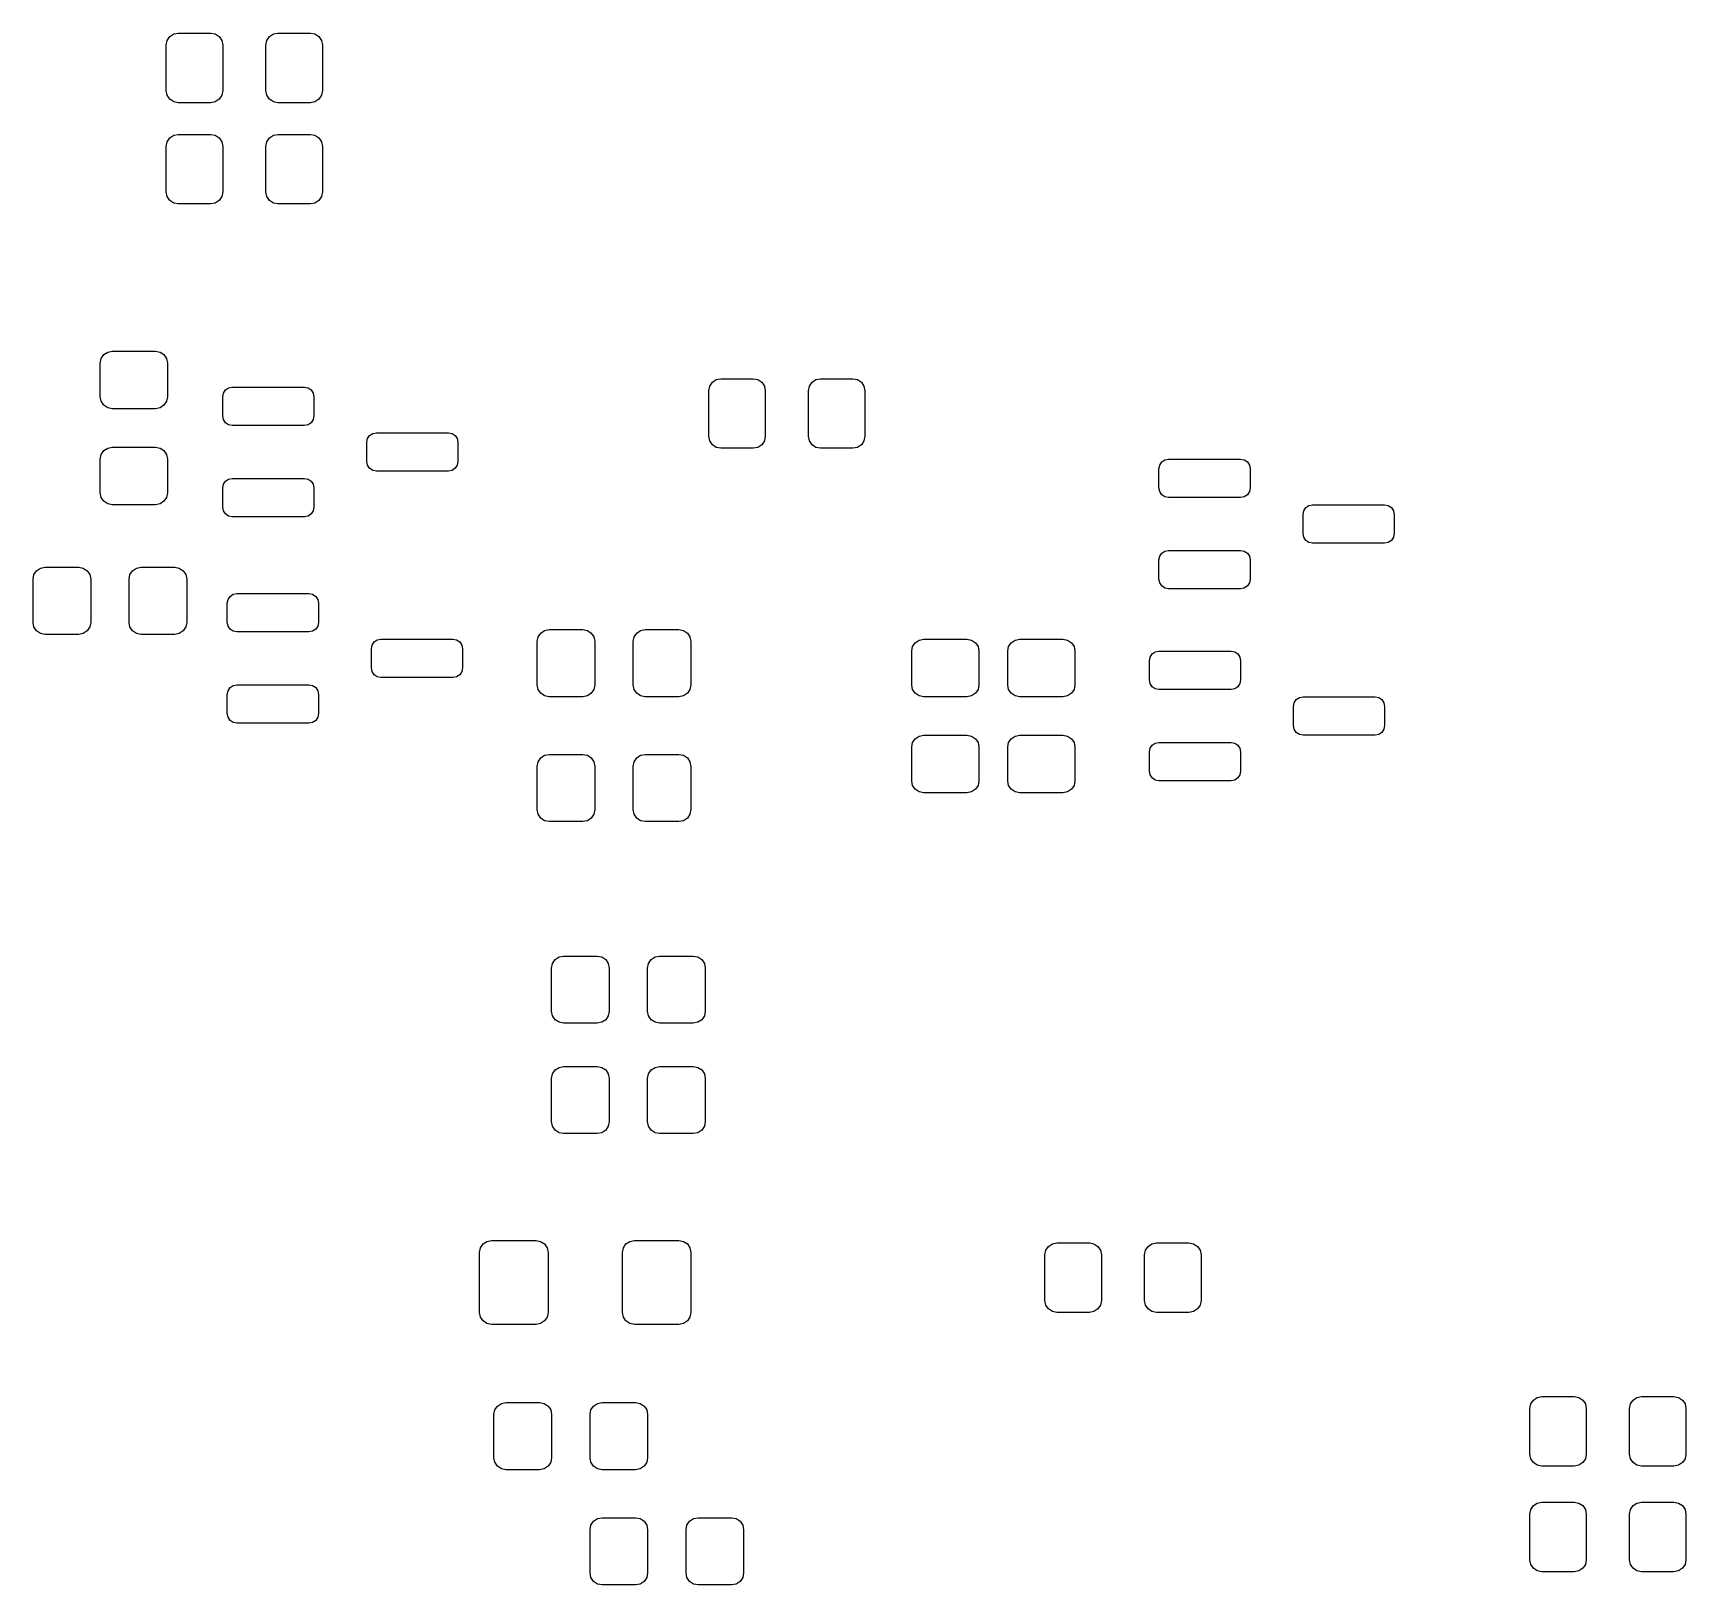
# Model space of a CAD drawing. Extents: x 70 to 163.2, y -142.9 to -66.6.
# Drawn here: x 128.6 to 163.03, y -98.9 to -66.58 of the extents above; entities that cross this region are included whole.
import ezdxf

# ---------------------------------------------------------------- set-up
doc = ezdxf.new("R2010")
doc.units = 0
doc.layers.add('BLACK', color=7, linetype='CONTINUOUS')

msp = doc.modelspace()

# ---------------------------------------------------------------- linework, layer by layer
at = {"layer": 'BLACK', "linetype": 'CONTINUOUS'}
for p, q in [((131.375, -66.825), (131.39403, -66.729329)), ((131.39403, -66.729329), (131.448223, -66.648223)), ((131.448223, -66.648223), (131.529329, -66.59403)), ((131.529329, -66.59403), (131.625, -66.575)), ((131.625, -66.575), (132.3, -66.575)), ((132.3, -66.575), (132.395671, -66.59403)), ((132.395671, -66.59403), (132.476777, -66.648223)), ((132.476777, -66.648223), (132.53097, -66.729329)), ((132.53097, -66.729329), (132.55, -66.825)), ((133.45, -66.825), (133.46903, -66.729329)), ((133.46903, -66.729329), (133.523223, -66.648223)), ((133.523223, -66.648223), (133.604329, -66.59403)), ((133.604329, -66.59403), (133.7, -66.575)), ((133.7, -66.575), (134.375, -66.575)), ((134.375, -66.575), (134.470671, -66.59403)), ((134.470671, -66.59403), (134.551777, -66.648223)), ((134.551777, -66.648223), (134.60597, -66.729329)), ((134.60597, -66.729329), (134.625, -66.825)), ((131.375, -67.775), (131.375, -66.825)), ((132.55, -66.825), (132.55, -67.775)), ((133.45, -67.775), (133.45, -66.825)), ((134.625, -66.825), (134.625, -67.775)), ((131.39403, -67.870671), (131.375, -67.775)), ((132.55, -67.775), (132.53097, -67.870671)), ((133.46903, -67.870671), (133.45, -67.775)), ((134.625, -67.775), (134.60597, -67.870671)), ((131.448223, -67.951777), (131.39403, -67.870671)), ((131.529329, -68.00597), (131.448223, -67.951777)), ((131.625, -68.025), (131.529329, -68.00597)), ((132.3, -68.025), (131.625, -68.025)), ((132.395671, -68.00597), (132.3, -68.025)), ((132.476777, -67.951777), (132.395671, -68.00597)), ((132.53097, -67.870671), (132.476777, -67.951777)), ((133.523223, -67.951777), (133.46903, -67.870671)), ((133.604329, -68.00597), (133.523223, -67.951777)), ((133.7, -68.025), (133.604329, -68.00597)), ((134.375, -68.025), (133.7, -68.025)), ((134.470671, -68.00597), (134.375, -68.025)), ((134.551777, -67.951777), (134.470671, -68.00597)), ((134.60597, -67.870671), (134.551777, -67.951777)), ((131.375, -68.935), (131.39403, -68.839329)), ((131.39403, -68.839329), (131.448223, -68.758223)), ((131.448223, -68.758223), (131.529329, -68.70403)), ((131.529329, -68.70403), (131.625, -68.685)), ((131.625, -68.685), (132.3, -68.685)), ((132.3, -68.685), (132.395671, -68.70403)), ((132.395671, -68.70403), (132.476777, -68.758223)), ((132.476777, -68.758223), (132.53097, -68.839329)), ((132.53097, -68.839329), (132.55, -68.935)), ((133.45, -68.935), (133.46903, -68.839329)), ((133.46903, -68.839329), (133.523223, -68.758223)), ((133.523223, -68.758223), (133.604329, -68.70403)), ((133.604329, -68.70403), (133.7, -68.685)), ((133.7, -68.685), (134.375, -68.685)), ((134.375, -68.685), (134.470671, -68.70403)), ((134.470671, -68.70403), (134.551777, -68.758223)), ((134.551777, -68.758223), (134.60597, -68.839329)), ((134.60597, -68.839329), (134.625, -68.935)), ((131.375, -69.885), (131.375, -68.935)), ((132.55, -68.935), (132.55, -69.885)), ((133.45, -69.885), (133.45, -68.935)), ((134.625, -68.935), (134.625, -69.885)), ((131.39403, -69.980671), (131.375, -69.885)), ((131.448223, -70.061777), (131.39403, -69.980671)), ((131.529329, -70.11597), (131.448223, -70.061777)), ((131.625, -70.135), (131.529329, -70.11597)), ((132.3, -70.135), (131.625, -70.135)), ((132.395671, -70.11597), (132.3, -70.135)), ((132.476777, -70.061777), (132.395671, -70.11597)), ((132.53097, -69.980671), (132.476777, -70.061777)), ((132.55, -69.885), (132.53097, -69.980671)), ((133.46903, -69.980671), (133.45, -69.885)), ((133.523223, -70.061777), (133.46903, -69.980671)), ((133.604329, -70.11597), (133.523223, -70.061777)), ((133.7, -70.135), (133.604329, -70.11597)), ((134.375, -70.135), (133.7, -70.135)), ((134.470671, -70.11597), (134.375, -70.135)), ((134.551777, -70.061777), (134.470671, -70.11597)), ((134.60597, -69.980671), (134.551777, -70.061777)), ((134.625, -69.885), (134.60597, -69.980671)), ((130.01903, -73.354329), (130.073223, -73.273223)), ((130.073223, -73.273223), (130.154329, -73.21903)), ((130.154329, -73.21903), (130.25, -73.2)), ((130.25, -73.2), (131.15, -73.2)), ((131.15, -73.2), (131.245671, -73.21903)), ((131.245671, -73.21903), (131.326777, -73.273223)), ((131.326777, -73.273223), (131.38097, -73.354329)), ((130, -73.45), (130.01903, -73.354329)), ((130, -74.15), (130, -73.45)), ((131.38097, -73.354329), (131.4, -73.45)), ((131.4, -73.45), (131.4, -74.15)), ((132.565224, -74.073463), (132.608579, -74.008579)), ((132.608579, -74.008579), (132.673463, -73.965224)), ((132.673463, -73.965224), (132.75, -73.95)), ((132.75, -73.95), (134.25, -73.95)), ((134.25, -73.95), (134.326537, -73.965224)), ((134.326537, -73.965224), (134.391421, -74.008579)), ((134.391421, -74.008579), (134.434776, -74.073463)), ((142.675, -74.025), (142.69403, -73.929329)), ((142.69403, -73.929329), (142.748223, -73.848223)), ((142.748223, -73.848223), (142.829329, -73.79403)), ((142.829329, -73.79403), (142.925, -73.775)), ((142.925, -73.775), (143.6, -73.775)), ((143.6, -73.775), (143.695671, -73.79403)), ((143.695671, -73.79403), (143.776777, -73.848223)), ((143.776777, -73.848223), (143.83097, -73.929329)), ((143.83097, -73.929329), (143.85, -74.025)), ((144.75, -74.025), (144.76903, -73.929329)), ((144.76903, -73.929329), (144.823223, -73.848223)), ((144.823223, -73.848223), (144.904329, -73.79403)), ((144.904329, -73.79403), (145, -73.775)), ((145, -73.775), (145.675, -73.775)), ((145.675, -73.775), (145.770671, -73.79403)), ((145.770671, -73.79403), (145.851777, -73.848223)), ((145.851777, -73.848223), (145.90597, -73.929329)), ((145.90597, -73.929329), (145.925, -74.025)), ((130.01903, -74.245671), (130, -74.15)), ((130.073223, -74.326777), (130.01903, -74.245671)), ((130.154329, -74.38097), (130.073223, -74.326777)), ((131.326777, -74.326777), (131.245671, -74.38097)), ((131.38097, -74.245671), (131.326777, -74.326777)), ((131.4, -74.15), (131.38097, -74.245671)), ((132.55, -74.15), (132.565224, -74.073463)), ((132.55, -74.55), (132.55, -74.15)), ((134.434776, -74.073463), (134.45, -74.15)), ((134.45, -74.15), (134.45, -74.55)), ((142.675, -74.975), (142.675, -74.025)), ((143.85, -74.025), (143.85, -74.975)), ((144.75, -74.975), (144.75, -74.025)), ((145.925, -74.025), (145.925, -74.975)), ((130.25, -74.4), (130.154329, -74.38097)), ((131.15, -74.4), (130.25, -74.4)), ((131.245671, -74.38097), (131.15, -74.4)), ((132.565224, -74.626537), (132.55, -74.55)), ((132.608579, -74.691421), (132.565224, -74.626537)), ((132.673463, -74.734776), (132.608579, -74.691421)), ((134.391421, -74.691421), (134.326537, -74.734776)), ((134.434776, -74.626537), (134.391421, -74.691421)), ((134.45, -74.55), (134.434776, -74.626537)), ((132.75, -74.75), (132.673463, -74.734776)), ((134.25, -74.75), (132.75, -74.75)), ((134.326537, -74.734776), (134.25, -74.75)), ((135.55, -75.1), (135.565224, -75.023463)), ((135.565224, -75.023463), (135.608579, -74.958579)), ((135.608579, -74.958579), (135.673463, -74.915224)), ((135.673463, -74.915224), (135.75, -74.9)), ((135.75, -74.9), (137.25, -74.9)), ((137.25, -74.9), (137.326537, -74.915224)), ((137.326537, -74.915224), (137.391421, -74.958579)), ((137.391421, -74.958579), (137.434776, -75.023463)), ((137.434776, -75.023463), (137.45, -75.1)), ((142.69403, -75.070671), (142.675, -74.975)), ((143.85, -74.975), (143.83097, -75.070671)), ((144.76903, -75.070671), (144.75, -74.975)), ((145.925, -74.975), (145.90597, -75.070671)), ((130, -75.45), (130.01903, -75.354329)), ((130.01903, -75.354329), (130.073223, -75.273223)), ((130.073223, -75.273223), (130.154329, -75.21903)), ((130.154329, -75.21903), (130.25, -75.2)), ((130.25, -75.2), (131.15, -75.2)), ((131.15, -75.2), (131.245671, -75.21903)), ((131.245671, -75.21903), (131.326777, -75.273223)), ((131.326777, -75.273223), (131.38097, -75.354329)), ((131.38097, -75.354329), (131.4, -75.45)), ((135.55, -75.5), (135.55, -75.1)), ((137.45, -75.1), (137.45, -75.5)), ((142.748223, -75.151777), (142.69403, -75.070671)), ((142.829329, -75.20597), (142.748223, -75.151777)), ((142.925, -75.225), (142.829329, -75.20597)), ((143.6, -75.225), (142.925, -75.225)), ((143.695671, -75.20597), (143.6, -75.225)), ((143.776777, -75.151777), (143.695671, -75.20597)), ((143.83097, -75.070671), (143.776777, -75.151777)), ((144.823223, -75.151777), (144.76903, -75.070671)), ((144.904329, -75.20597), (144.823223, -75.151777)), ((145, -75.225), (144.904329, -75.20597)), ((145.675, -75.225), (145, -75.225)), ((145.770671, -75.20597), (145.675, -75.225)), ((145.851777, -75.151777), (145.770671, -75.20597)), ((145.90597, -75.070671), (145.851777, -75.151777)), ((130, -76.15), (130, -75.45)), ((131.4, -75.45), (131.4, -76.15)), ((135.565224, -75.576537), (135.55, -75.5)), ((135.608579, -75.641421), (135.565224, -75.576537)), ((135.673463, -75.684776), (135.608579, -75.641421)), ((135.75, -75.7), (135.673463, -75.684776)), ((137.25, -75.7), (135.75, -75.7)), ((137.326537, -75.684776), (137.25, -75.7)), ((137.391421, -75.641421), (137.326537, -75.684776)), ((137.434776, -75.576537), (137.391421, -75.641421)), ((137.45, -75.5), (137.434776, -75.576537)), ((152.05, -75.65), (152.065224, -75.573463)), ((152.05, -76.05), (152.05, -75.65)), ((152.065224, -75.573463), (152.108579, -75.508579)), ((152.108579, -75.508579), (152.173463, -75.465224)), ((152.173463, -75.465224), (152.25, -75.45)), ((152.25, -75.45), (153.75, -75.45)), ((153.75, -75.45), (153.826537, -75.465224)), ((153.826537, -75.465224), (153.891421, -75.508579)), ((153.891421, -75.508579), (153.934776, -75.573463)), ((153.934776, -75.573463), (153.95, -75.65)), ((153.95, -75.65), (153.95, -76.05)), ((132.55, -76.05), (132.565224, -75.973463)), ((132.55, -76.45), (132.55, -76.05)), ((132.565224, -75.973463), (132.608579, -75.908579)), ((132.608579, -75.908579), (132.673463, -75.865224)), ((132.673463, -75.865224), (132.75, -75.85)), ((132.75, -75.85), (134.25, -75.85)), ((134.25, -75.85), (134.326537, -75.865224)), ((134.326537, -75.865224), (134.391421, -75.908579)), ((134.391421, -75.908579), (134.434776, -75.973463)), ((134.434776, -75.973463), (134.45, -76.05)), ((134.45, -76.05), (134.45, -76.45)), ((152.065224, -76.126537), (152.05, -76.05)), ((153.95, -76.05), (153.934776, -76.126537)), ((130.01903, -76.245671), (130, -76.15)), ((130.073223, -76.326777), (130.01903, -76.245671)), ((130.154329, -76.38097), (130.073223, -76.326777)), ((130.25, -76.4), (130.154329, -76.38097)), ((131.15, -76.4), (130.25, -76.4)), ((131.245671, -76.38097), (131.15, -76.4)), ((131.326777, -76.326777), (131.245671, -76.38097)), ((131.38097, -76.245671), (131.326777, -76.326777)), ((131.4, -76.15), (131.38097, -76.245671)), ((152.108579, -76.191421), (152.065224, -76.126537)), ((152.173463, -76.234776), (152.108579, -76.191421)), ((152.25, -76.25), (152.173463, -76.234776)), ((153.75, -76.25), (152.25, -76.25)), ((153.826537, -76.234776), (153.75, -76.25)), ((153.891421, -76.191421), (153.826537, -76.234776)), ((153.934776, -76.126537), (153.891421, -76.191421)), ((155.108579, -76.458579), (155.173463, -76.415224)), ((155.173463, -76.415224), (155.25, -76.4)), ((155.25, -76.4), (156.75, -76.4)), ((156.75, -76.4), (156.826537, -76.415224)), ((156.826537, -76.415224), (156.891421, -76.458579)), ((132.565224, -76.526537), (132.55, -76.45)), ((132.608579, -76.591421), (132.565224, -76.526537)), ((132.673463, -76.634776), (132.608579, -76.591421)), ((132.75, -76.65), (132.673463, -76.634776)), ((134.25, -76.65), (132.75, -76.65)), ((134.326537, -76.634776), (134.25, -76.65)), ((134.391421, -76.591421), (134.326537, -76.634776)), ((134.434776, -76.526537), (134.391421, -76.591421)), ((134.45, -76.45), (134.434776, -76.526537)), ((155.05, -76.6), (155.065224, -76.523463)), ((155.05, -77), (155.05, -76.6)), ((155.065224, -76.523463), (155.108579, -76.458579)), ((156.891421, -76.458579), (156.934776, -76.523463)), ((156.934776, -76.523463), (156.95, -76.6)), ((156.95, -76.6), (156.95, -77)), ((155.065224, -77.076537), (155.05, -77)), ((155.108579, -77.141421), (155.065224, -77.076537)), ((156.934776, -77.076537), (156.891421, -77.141421)), ((156.95, -77), (156.934776, -77.076537)), ((152.065224, -77.473463), (152.108579, -77.408579)), ((152.108579, -77.408579), (152.173463, -77.365224)), ((152.173463, -77.365224), (152.25, -77.35)), ((152.25, -77.35), (153.75, -77.35)), ((153.75, -77.35), (153.826537, -77.365224)), ((153.826537, -77.365224), (153.891421, -77.408579)), ((153.891421, -77.408579), (153.934776, -77.473463)), ((155.173463, -77.184776), (155.108579, -77.141421)), ((155.25, -77.2), (155.173463, -77.184776)), ((156.75, -77.2), (155.25, -77.2)), ((156.826537, -77.184776), (156.75, -77.2)), ((156.891421, -77.141421), (156.826537, -77.184776)), ((128.61903, -77.854329), (128.673223, -77.773223)), ((128.673223, -77.773223), (128.754329, -77.71903)), ((128.754329, -77.71903), (128.85, -77.7)), ((128.85, -77.7), (129.55, -77.7)), ((129.55, -77.7), (129.645671, -77.71903)), ((129.645671, -77.71903), (129.726777, -77.773223)), ((129.726777, -77.773223), (129.78097, -77.854329)), ((130.61903, -77.854329), (130.673223, -77.773223)), ((130.673223, -77.773223), (130.754329, -77.71903)), ((130.754329, -77.71903), (130.85, -77.7)), ((130.85, -77.7), (131.55, -77.7)), ((131.55, -77.7), (131.645671, -77.71903)), ((131.645671, -77.71903), (131.726777, -77.773223)), ((131.726777, -77.773223), (131.78097, -77.854329)), ((152.05, -77.55), (152.065224, -77.473463)), ((152.05, -77.95), (152.05, -77.55)), ((153.934776, -77.473463), (153.95, -77.55)), ((153.95, -77.55), (153.95, -77.95)), ((128.6, -77.95), (128.61903, -77.854329)), ((128.6, -78.85), (128.6, -77.95)), ((129.78097, -77.854329), (129.8, -77.95)), ((129.8, -77.95), (129.8, -78.85)), ((130.6, -77.95), (130.61903, -77.854329)), ((130.6, -78.85), (130.6, -77.95)), ((131.78097, -77.854329), (131.8, -77.95)), ((131.8, -77.95), (131.8, -78.85)), ((152.065224, -78.026537), (152.05, -77.95)), ((152.108579, -78.091421), (152.065224, -78.026537)), ((152.173463, -78.134776), (152.108579, -78.091421)), ((152.25, -78.15), (152.173463, -78.134776)), ((153.826537, -78.134776), (153.75, -78.15)), ((153.891421, -78.091421), (153.826537, -78.134776)), ((153.934776, -78.026537), (153.891421, -78.091421)), ((153.95, -77.95), (153.934776, -78.026537)), ((132.645562, -78.45), (132.660786, -78.373463)), ((132.645562, -78.85), (132.645562, -78.45)), ((132.660786, -78.373463), (132.704141, -78.308579)), ((132.704141, -78.308579), (132.769025, -78.265224)), ((132.769025, -78.265224), (132.845562, -78.25)), ((132.845562, -78.25), (134.345562, -78.25)), ((134.345562, -78.25), (134.422099, -78.265224)), ((134.422099, -78.265224), (134.486983, -78.308579)), ((134.486983, -78.308579), (134.530338, -78.373463)), ((134.530338, -78.373463), (134.545562, -78.45)), ((134.545562, -78.45), (134.545562, -78.85)), ((153.75, -78.15), (152.25, -78.15)), ((128.61903, -78.945671), (128.6, -78.85)), ((128.673223, -79.026777), (128.61903, -78.945671)), ((128.754329, -79.08097), (128.673223, -79.026777)), ((128.85, -79.1), (128.754329, -79.08097)), ((129.55, -79.1), (128.85, -79.1)), ((129.645671, -79.08097), (129.55, -79.1)), ((129.726777, -79.026777), (129.645671, -79.08097)), ((129.78097, -78.945671), (129.726777, -79.026777)), ((129.8, -78.85), (129.78097, -78.945671)), ((130.61903, -78.945671), (130.6, -78.85)), ((130.673223, -79.026777), (130.61903, -78.945671)), ((130.754329, -79.08097), (130.673223, -79.026777)), ((130.85, -79.1), (130.754329, -79.08097)), ((131.55, -79.1), (130.85, -79.1)), ((131.645671, -79.08097), (131.55, -79.1)), ((131.726777, -79.026777), (131.645671, -79.08097)), ((131.78097, -78.945671), (131.726777, -79.026777)), ((131.8, -78.85), (131.78097, -78.945671)), ((132.660786, -78.926537), (132.645562, -78.85)), ((132.704141, -78.991421), (132.660786, -78.926537)), ((132.769025, -79.034776), (132.704141, -78.991421)), ((132.845562, -79.05), (132.769025, -79.034776)), ((134.345562, -79.05), (132.845562, -79.05)), ((134.422099, -79.034776), (134.345562, -79.05)), ((134.486983, -78.991421), (134.422099, -79.034776)), ((134.530338, -78.926537), (134.486983, -78.991421)), ((134.545562, -78.85), (134.530338, -78.926537)), ((139.1, -79.25), (139.11903, -79.154329)), ((139.11903, -79.154329), (139.173223, -79.073223)), ((139.173223, -79.073223), (139.254329, -79.01903)), ((139.254329, -79.01903), (139.35, -79)), ((139.35, -79), (140.05, -79)), ((140.05, -79), (140.145671, -79.01903)), ((140.145671, -79.01903), (140.226777, -79.073223)), ((140.226777, -79.073223), (140.28097, -79.154329)), ((140.28097, -79.154329), (140.3, -79.25)), ((141.1, -79.25), (141.11903, -79.154329)), ((141.11903, -79.154329), (141.173223, -79.073223)), ((141.173223, -79.073223), (141.254329, -79.01903)), ((141.254329, -79.01903), (141.35, -79)), ((141.35, -79), (142.05, -79)), ((142.05, -79), (142.145671, -79.01903)), ((142.145671, -79.01903), (142.226777, -79.073223)), ((142.226777, -79.073223), (142.28097, -79.154329)), ((142.28097, -79.154329), (142.3, -79.25)), ((135.645562, -79.4), (135.660786, -79.323463)), ((135.645562, -79.8), (135.645562, -79.4)), ((135.660786, -79.323463), (135.704141, -79.258579)), ((135.704141, -79.258579), (135.769025, -79.215224)), ((135.769025, -79.215224), (135.845562, -79.2)), ((135.845562, -79.2), (137.345562, -79.2)), ((137.345562, -79.2), (137.422099, -79.215224)), ((137.422099, -79.215224), (137.486983, -79.258579)), ((137.486983, -79.258579), (137.530338, -79.323463)), ((137.530338, -79.323463), (137.545562, -79.4)), ((137.545562, -79.4), (137.545562, -79.8)), ((139.1, -80.15), (139.1, -79.25)), ((140.3, -79.25), (140.3, -80.15)), ((141.1, -80.15), (141.1, -79.25)), ((142.3, -79.25), (142.3, -80.15)), ((146.9, -79.45), (146.91903, -79.354329)), ((146.9, -80.15), (146.9, -79.45)), ((146.91903, -79.354329), (146.973223, -79.273223)), ((146.973223, -79.273223), (147.054329, -79.21903)), ((147.054329, -79.21903), (147.15, -79.2)), ((147.15, -79.2), (148.05, -79.2)), ((148.05, -79.2), (148.145671, -79.21903)), ((148.145671, -79.21903), (148.226777, -79.273223)), ((148.226777, -79.273223), (148.28097, -79.354329)), ((148.28097, -79.354329), (148.3, -79.45)), ((148.3, -79.45), (148.3, -80.15)), ((148.9, -79.45), (148.91903, -79.354329)), ((148.9, -80.15), (148.9, -79.45)), ((148.91903, -79.354329), (148.973223, -79.273223)), ((148.973223, -79.273223), (149.054329, -79.21903)), ((149.054329, -79.21903), (149.15, -79.2)), ((149.15, -79.2), (150.05, -79.2)), ((150.05, -79.2), (150.145671, -79.21903)), ((150.145671, -79.21903), (150.226777, -79.273223)), ((150.226777, -79.273223), (150.28097, -79.354329)), ((150.28097, -79.354329), (150.3, -79.45)), ((150.3, -79.45), (150.3, -80.15)), ((151.865224, -79.573463), (151.908579, -79.508579)), ((151.908579, -79.508579), (151.973463, -79.465224)), ((151.973463, -79.465224), (152.05, -79.45)), ((152.05, -79.45), (153.55, -79.45)), ((153.55, -79.45), (153.626537, -79.465224)), ((153.626537, -79.465224), (153.691421, -79.508579)), ((153.691421, -79.508579), (153.734776, -79.573463)), ((135.660786, -79.876537), (135.645562, -79.8)), ((137.545562, -79.8), (137.530338, -79.876537)), ((151.85, -79.65), (151.865224, -79.573463)), ((151.85, -80.05), (151.85, -79.65)), ((153.734776, -79.573463), (153.75, -79.65)), ((153.75, -79.65), (153.75, -80.05)), ((132.660786, -80.273463), (132.704141, -80.208579)), ((132.704141, -80.208579), (132.769025, -80.165224)), ((132.769025, -80.165224), (132.845562, -80.15)), ((132.845562, -80.15), (134.345562, -80.15)), ((134.345562, -80.15), (134.422099, -80.165224)), ((134.422099, -80.165224), (134.486983, -80.208579)), ((134.486983, -80.208579), (134.530338, -80.273463)), ((135.704141, -79.941421), (135.660786, -79.876537)), ((135.769025, -79.984776), (135.704141, -79.941421)), ((135.845562, -80), (135.769025, -79.984776)), ((137.345562, -80), (135.845562, -80)), ((137.422099, -79.984776), (137.345562, -80)), ((137.486983, -79.941421), (137.422099, -79.984776)), ((137.530338, -79.876537), (137.486983, -79.941421)), ((139.11903, -80.245671), (139.1, -80.15)), ((140.3, -80.15), (140.28097, -80.245671)), ((141.11903, -80.245671), (141.1, -80.15)), ((142.3, -80.15), (142.28097, -80.245671)), ((146.91903, -80.245671), (146.9, -80.15)), ((148.3, -80.15), (148.28097, -80.245671)), ((148.91903, -80.245671), (148.9, -80.15)), ((150.3, -80.15), (150.28097, -80.245671)), ((151.865224, -80.126537), (151.85, -80.05)), ((151.908579, -80.191421), (151.865224, -80.126537)), ((151.973463, -80.234776), (151.908579, -80.191421)), ((153.691421, -80.191421), (153.626537, -80.234776)), ((153.734776, -80.126537), (153.691421, -80.191421)), ((153.75, -80.05), (153.734776, -80.126537)), ((132.645562, -80.35), (132.660786, -80.273463)), ((132.645562, -80.75), (132.645562, -80.35)), ((134.530338, -80.273463), (134.545562, -80.35)), ((134.545562, -80.35), (134.545562, -80.75)), ((139.173223, -80.326777), (139.11903, -80.245671)), ((139.254329, -80.38097), (139.173223, -80.326777)), ((139.35, -80.4), (139.254329, -80.38097)), ((140.05, -80.4), (139.35, -80.4)), ((140.145671, -80.38097), (140.05, -80.4)), ((140.226777, -80.326777), (140.145671, -80.38097)), ((140.28097, -80.245671), (140.226777, -80.326777)), ((141.173223, -80.326777), (141.11903, -80.245671)), ((141.254329, -80.38097), (141.173223, -80.326777)), ((141.35, -80.4), (141.254329, -80.38097)), ((142.05, -80.4), (141.35, -80.4)), ((142.145671, -80.38097), (142.05, -80.4)), ((142.226777, -80.326777), (142.145671, -80.38097)), ((142.28097, -80.245671), (142.226777, -80.326777)), ((146.973223, -80.326777), (146.91903, -80.245671)), ((147.054329, -80.38097), (146.973223, -80.326777)), ((147.15, -80.4), (147.054329, -80.38097)), ((148.05, -80.4), (147.15, -80.4)), ((148.145671, -80.38097), (148.05, -80.4)), ((148.226777, -80.326777), (148.145671, -80.38097)), ((148.28097, -80.245671), (148.226777, -80.326777)), ((148.973223, -80.326777), (148.91903, -80.245671)), ((149.054329, -80.38097), (148.973223, -80.326777)), ((149.15, -80.4), (149.054329, -80.38097)), ((150.05, -80.4), (149.15, -80.4)), ((150.145671, -80.38097), (150.05, -80.4)), ((150.226777, -80.326777), (150.145671, -80.38097)), ((150.28097, -80.245671), (150.226777, -80.326777)), ((152.05, -80.25), (151.973463, -80.234776)), ((153.55, -80.25), (152.05, -80.25)), ((153.626537, -80.234776), (153.55, -80.25)), ((154.85, -80.6), (154.865224, -80.523463)), ((154.865224, -80.523463), (154.908579, -80.458579)), ((154.908579, -80.458579), (154.973463, -80.415224)), ((154.973463, -80.415224), (155.05, -80.4)), ((155.05, -80.4), (156.55, -80.4)), ((156.55, -80.4), (156.626537, -80.415224)), ((156.626537, -80.415224), (156.691421, -80.458579)), ((156.691421, -80.458579), (156.734776, -80.523463)), ((156.734776, -80.523463), (156.75, -80.6)), ((132.660786, -80.826537), (132.645562, -80.75)), ((132.704141, -80.891421), (132.660786, -80.826537)), ((132.769025, -80.934776), (132.704141, -80.891421)), ((134.486983, -80.891421), (134.422099, -80.934776)), ((134.530338, -80.826537), (134.486983, -80.891421)), ((134.545562, -80.75), (134.530338, -80.826537)), ((154.85, -81), (154.85, -80.6)), ((156.75, -80.6), (156.75, -81)), ((132.845562, -80.95), (132.769025, -80.934776)), ((134.345562, -80.95), (132.845562, -80.95)), ((134.422099, -80.934776), (134.345562, -80.95)), ((146.973223, -81.273223), (147.054329, -81.21903)), ((147.054329, -81.21903), (147.15, -81.2)), ((147.15, -81.2), (148.05, -81.2)), ((148.05, -81.2), (148.145671, -81.21903)), ((148.145671, -81.21903), (148.226777, -81.273223)), ((148.973223, -81.273223), (149.054329, -81.21903)), ((149.054329, -81.21903), (149.15, -81.2)), ((149.15, -81.2), (150.05, -81.2)), ((150.05, -81.2), (150.145671, -81.21903)), ((150.145671, -81.21903), (150.226777, -81.273223)), ((154.865224, -81.076537), (154.85, -81)), ((154.908579, -81.141421), (154.865224, -81.076537)), ((154.973463, -81.184776), (154.908579, -81.141421)), ((155.05, -81.2), (154.973463, -81.184776)), ((156.55, -81.2), (155.05, -81.2)), ((156.626537, -81.184776), (156.55, -81.2)), ((156.691421, -81.141421), (156.626537, -81.184776)), ((156.734776, -81.076537), (156.691421, -81.141421)), ((156.75, -81), (156.734776, -81.076537)), ((146.9, -81.45), (146.91903, -81.354329)), ((146.9, -82.15), (146.9, -81.45)), ((146.91903, -81.354329), (146.973223, -81.273223)), ((148.226777, -81.273223), (148.28097, -81.354329)), ((148.28097, -81.354329), (148.3, -81.45)), ((148.3, -81.45), (148.3, -82.15)), ((148.9, -81.45), (148.91903, -81.354329)), ((148.9, -82.15), (148.9, -81.45)), ((148.91903, -81.354329), (148.973223, -81.273223)), ((150.226777, -81.273223), (150.28097, -81.354329)), ((150.28097, -81.354329), (150.3, -81.45)), ((150.3, -81.45), (150.3, -82.15)), ((151.85, -81.55), (151.865224, -81.473463)), ((151.85, -81.95), (151.85, -81.55)), ((151.865224, -81.473463), (151.908579, -81.408579)), ((151.908579, -81.408579), (151.973463, -81.365224)), ((151.973463, -81.365224), (152.05, -81.35)), ((152.05, -81.35), (153.55, -81.35)), ((153.55, -81.35), (153.626537, -81.365224)), ((153.626537, -81.365224), (153.691421, -81.408579)), ((153.691421, -81.408579), (153.734776, -81.473463)), ((153.734776, -81.473463), (153.75, -81.55)), ((153.75, -81.55), (153.75, -81.95)), ((139.1, -81.85), (139.11903, -81.754329)), ((139.1, -82.75), (139.1, -81.85)), ((139.11903, -81.754329), (139.173223, -81.673223)), ((139.173223, -81.673223), (139.254329, -81.61903)), ((139.254329, -81.61903), (139.35, -81.6)), ((139.35, -81.6), (140.05, -81.6)), ((140.05, -81.6), (140.145671, -81.61903)), ((140.145671, -81.61903), (140.226777, -81.673223)), ((140.226777, -81.673223), (140.28097, -81.754329)), ((140.28097, -81.754329), (140.3, -81.85)), ((140.3, -81.85), (140.3, -82.75)), ((141.1, -81.85), (141.11903, -81.754329)), ((141.1, -82.75), (141.1, -81.85)), ((141.11903, -81.754329), (141.173223, -81.673223)), ((141.173223, -81.673223), (141.254329, -81.61903)), ((141.254329, -81.61903), (141.35, -81.6)), ((141.35, -81.6), (142.05, -81.6)), ((142.05, -81.6), (142.145671, -81.61903)), ((142.145671, -81.61903), (142.226777, -81.673223)), ((142.226777, -81.673223), (142.28097, -81.754329)), ((142.28097, -81.754329), (142.3, -81.85)), ((142.3, -81.85), (142.3, -82.75)), ((146.91903, -82.245671), (146.9, -82.15)), ((146.973223, -82.326777), (146.91903, -82.245671)), ((148.28097, -82.245671), (148.226777, -82.326777)), ((148.3, -82.15), (148.28097, -82.245671)), ((148.91903, -82.245671), (148.9, -82.15)), ((148.973223, -82.326777), (148.91903, -82.245671)), ((150.28097, -82.245671), (150.226777, -82.326777)), ((150.3, -82.15), (150.28097, -82.245671)), ((151.865224, -82.026537), (151.85, -81.95)), ((151.908579, -82.091421), (151.865224, -82.026537)), ((151.973463, -82.134776), (151.908579, -82.091421)), ((152.05, -82.15), (151.973463, -82.134776)), ((153.55, -82.15), (152.05, -82.15)), ((153.626537, -82.134776), (153.55, -82.15)), ((153.691421, -82.091421), (153.626537, -82.134776)), ((153.734776, -82.026537), (153.691421, -82.091421)), ((153.75, -81.95), (153.734776, -82.026537)), ((147.054329, -82.38097), (146.973223, -82.326777)), ((147.15, -82.4), (147.054329, -82.38097)), ((148.05, -82.4), (147.15, -82.4)), ((148.145671, -82.38097), (148.05, -82.4)), ((148.226777, -82.326777), (148.145671, -82.38097)), ((149.054329, -82.38097), (148.973223, -82.326777)), ((149.15, -82.4), (149.054329, -82.38097)), ((150.05, -82.4), (149.15, -82.4)), ((150.145671, -82.38097), (150.05, -82.4)), ((150.226777, -82.326777), (150.145671, -82.38097)), ((139.11903, -82.845671), (139.1, -82.75)), ((139.173223, -82.926777), (139.11903, -82.845671)), ((139.254329, -82.98097), (139.173223, -82.926777)), ((140.226777, -82.926777), (140.145671, -82.98097)), ((140.28097, -82.845671), (140.226777, -82.926777)), ((140.3, -82.75), (140.28097, -82.845671)), ((141.11903, -82.845671), (141.1, -82.75)), ((141.173223, -82.926777), (141.11903, -82.845671)), ((141.254329, -82.98097), (141.173223, -82.926777)), ((142.226777, -82.926777), (142.145671, -82.98097)), ((142.28097, -82.845671), (142.226777, -82.926777)), ((142.3, -82.75), (142.28097, -82.845671)), ((139.35, -83), (139.254329, -82.98097)), ((140.05, -83), (139.35, -83)), ((140.145671, -82.98097), (140.05, -83)), ((141.35, -83), (141.254329, -82.98097)), ((142.05, -83), (141.35, -83)), ((142.145671, -82.98097), (142.05, -83)), ((139.4, -86.05), (139.41903, -85.954329)), ((139.4, -86.95), (139.4, -86.05)), ((139.41903, -85.954329), (139.473223, -85.873223)), ((139.473223, -85.873223), (139.554329, -85.81903)), ((139.554329, -85.81903), (139.65, -85.8)), ((139.65, -85.8), (140.35, -85.8)), ((140.35, -85.8), (140.445671, -85.81903)), ((140.445671, -85.81903), (140.526777, -85.873223)), ((140.526777, -85.873223), (140.58097, -85.954329)), ((140.58097, -85.954329), (140.6, -86.05)), ((140.6, -86.05), (140.6, -86.95)), ((141.4, -86.05), (141.41903, -85.954329)), ((141.4, -86.95), (141.4, -86.05)), ((141.41903, -85.954329), (141.473223, -85.873223)), ((141.473223, -85.873223), (141.554329, -85.81903)), ((141.554329, -85.81903), (141.65, -85.8)), ((141.65, -85.8), (142.35, -85.8)), ((142.35, -85.8), (142.445671, -85.81903)), ((142.445671, -85.81903), (142.526777, -85.873223)), ((142.526777, -85.873223), (142.58097, -85.954329)), ((142.58097, -85.954329), (142.6, -86.05)), ((142.6, -86.05), (142.6, -86.95)), ((139.41903, -87.045671), (139.4, -86.95)), ((139.473223, -87.126777), (139.41903, -87.045671)), ((140.58097, -87.045671), (140.526777, -87.126777)), ((140.6, -86.95), (140.58097, -87.045671)), ((141.41903, -87.045671), (141.4, -86.95)), ((141.473223, -87.126777), (141.41903, -87.045671)), ((142.58097, -87.045671), (142.526777, -87.126777)), ((142.6, -86.95), (142.58097, -87.045671)), ((139.554329, -87.18097), (139.473223, -87.126777)), ((139.65, -87.2), (139.554329, -87.18097)), ((140.35, -87.2), (139.65, -87.2)), ((140.445671, -87.18097), (140.35, -87.2)), ((140.526777, -87.126777), (140.445671, -87.18097)), ((141.554329, -87.18097), (141.473223, -87.126777)), ((141.65, -87.2), (141.554329, -87.18097)), ((142.35, -87.2), (141.65, -87.2)), ((142.445671, -87.18097), (142.35, -87.2)), ((142.526777, -87.126777), (142.445671, -87.18097)), ((139.473223, -88.173223), (139.554329, -88.11903)), ((139.554329, -88.11903), (139.65, -88.1)), ((139.65, -88.1), (140.35, -88.1)), ((140.35, -88.1), (140.445671, -88.11903)), ((140.445671, -88.11903), (140.526777, -88.173223)), ((141.473223, -88.173223), (141.554329, -88.11903)), ((141.554329, -88.11903), (141.65, -88.1)), ((141.65, -88.1), (142.35, -88.1)), ((142.35, -88.1), (142.445671, -88.11903)), ((142.445671, -88.11903), (142.526777, -88.173223)), ((139.4, -88.35), (139.41903, -88.254329)), ((139.4, -89.25), (139.4, -88.35)), ((139.41903, -88.254329), (139.473223, -88.173223)), ((140.526777, -88.173223), (140.58097, -88.254329)), ((140.58097, -88.254329), (140.6, -88.35)), ((140.6, -88.35), (140.6, -89.25)), ((141.4, -88.35), (141.41903, -88.254329)), ((141.4, -89.25), (141.4, -88.35)), ((141.41903, -88.254329), (141.473223, -88.173223)), ((142.526777, -88.173223), (142.58097, -88.254329)), ((142.58097, -88.254329), (142.6, -88.35)), ((142.6, -88.35), (142.6, -89.25)), ((139.41903, -89.345671), (139.4, -89.25)), ((139.473223, -89.426777), (139.41903, -89.345671)), ((139.554329, -89.48097), (139.473223, -89.426777)), ((139.65, -89.5), (139.554329, -89.48097)), ((140.35, -89.5), (139.65, -89.5)), ((140.445671, -89.48097), (140.35, -89.5)), ((140.526777, -89.426777), (140.445671, -89.48097)), ((140.58097, -89.345671), (140.526777, -89.426777)), ((140.6, -89.25), (140.58097, -89.345671)), ((141.41903, -89.345671), (141.4, -89.25)), ((141.473223, -89.426777), (141.41903, -89.345671)), ((141.554329, -89.48097), (141.473223, -89.426777)), ((141.65, -89.5), (141.554329, -89.48097)), ((142.35, -89.5), (141.65, -89.5)), ((142.445671, -89.48097), (142.35, -89.5)), ((142.526777, -89.426777), (142.445671, -89.48097)), ((142.58097, -89.345671), (142.526777, -89.426777)), ((142.6, -89.25), (142.58097, -89.345671)), ((137.9, -91.975001), (137.91903, -91.87933)), ((137.91903, -91.87933), (137.973224, -91.798224)), ((137.973224, -91.798224), (138.05433, -91.74403)), ((138.05433, -91.74403), (138.150002, -91.725001)), ((138.150002, -91.725001), (139.074999, -91.725)), ((139.074999, -91.725), (139.17067, -91.74403)), ((139.17067, -91.74403), (139.251776, -91.798224)), ((139.251776, -91.798224), (139.30597, -91.87933)), ((139.30597, -91.87933), (139.324999, -91.975002)), ((140.875, -91.975001), (140.89403, -91.87933)), ((140.89403, -91.87933), (140.948224, -91.798224)), ((140.948224, -91.798224), (141.02933, -91.74403)), ((141.02933, -91.74403), (141.125002, -91.725001)), ((141.125002, -91.725001), (142.049999, -91.725)), ((142.049999, -91.725), (142.14567, -91.74403)), ((142.14567, -91.74403), (142.226776, -91.798224)), ((142.226776, -91.798224), (142.28097, -91.87933)), ((142.28097, -91.87933), (142.299999, -91.975002)), ((149.69403, -91.929329), (149.748223, -91.848223)), ((149.748223, -91.848223), (149.829329, -91.79403)), ((149.829329, -91.79403), (149.925, -91.775)), ((149.925, -91.775), (150.6, -91.775)), ((150.6, -91.775), (150.695671, -91.79403)), ((150.695671, -91.79403), (150.776777, -91.848223)), ((150.776777, -91.848223), (150.83097, -91.929329)), ((151.76903, -91.929329), (151.823223, -91.848223)), ((151.823223, -91.848223), (151.904329, -91.79403)), ((151.904329, -91.79403), (152, -91.775)), ((152, -91.775), (152.675, -91.775)), ((152.675, -91.775), (152.770671, -91.79403)), ((152.770671, -91.79403), (152.851777, -91.848223)), ((152.851777, -91.848223), (152.90597, -91.929329)), ((137.900001, -93.224998), (137.9, -91.975001)), ((139.324999, -91.975002), (139.325, -93.224999)), ((140.875001, -93.224998), (140.875, -91.975001)), ((142.299999, -91.975002), (142.3, -93.224999)), ((149.675, -92.025), (149.69403, -91.929329)), ((149.675, -92.975), (149.675, -92.025)), ((150.83097, -91.929329), (150.85, -92.025)), ((150.85, -92.025), (150.85, -92.975)), ((151.75, -92.025), (151.76903, -91.929329)), ((151.75, -92.975), (151.75, -92.025)), ((152.90597, -91.929329), (152.925, -92.025)), ((152.925, -92.025), (152.925, -92.975)), ((137.91903, -93.32067), (137.900001, -93.224998)), ((139.325, -93.224999), (139.30597, -93.32067)), ((140.89403, -93.32067), (140.875001, -93.224998)), ((142.3, -93.224999), (142.28097, -93.32067)), ((149.69403, -93.070671), (149.675, -92.975)), ((149.748223, -93.151777), (149.69403, -93.070671)), ((149.829329, -93.20597), (149.748223, -93.151777)), ((149.925, -93.225), (149.829329, -93.20597)), ((150.6, -93.225), (149.925, -93.225)), ((150.695671, -93.20597), (150.6, -93.225)), ((150.776777, -93.151777), (150.695671, -93.20597)), ((150.83097, -93.070671), (150.776777, -93.151777)), ((150.85, -92.975), (150.83097, -93.070671)), ((151.76903, -93.070671), (151.75, -92.975)), ((151.823223, -93.151777), (151.76903, -93.070671)), ((151.904329, -93.20597), (151.823223, -93.151777)), ((152, -93.225), (151.904329, -93.20597)), ((152.675, -93.225), (152, -93.225)), ((152.770671, -93.20597), (152.675, -93.225)), ((152.851777, -93.151777), (152.770671, -93.20597)), ((152.90597, -93.070671), (152.851777, -93.151777)), ((152.925, -92.975), (152.90597, -93.070671)), ((137.973224, -93.401776), (137.91903, -93.32067)), ((138.05433, -93.45597), (137.973224, -93.401776)), ((138.150001, -93.475), (138.05433, -93.45597)), ((139.074998, -93.474999), (138.150001, -93.475)), ((139.17067, -93.45597), (139.074998, -93.474999)), ((139.251776, -93.401776), (139.17067, -93.45597)), ((139.30597, -93.32067), (139.251776, -93.401776)), ((140.948224, -93.401776), (140.89403, -93.32067)), ((141.02933, -93.45597), (140.948224, -93.401776)), ((141.125001, -93.475), (141.02933, -93.45597)), ((142.049998, -93.474999), (141.125001, -93.475)), ((142.14567, -93.45597), (142.049998, -93.474999)), ((142.226776, -93.401776), (142.14567, -93.45597)), ((142.28097, -93.32067), (142.226776, -93.401776)), ((159.848223, -95.048223), (159.929329, -94.99403)), ((159.929329, -94.99403), (160.025, -94.975)), ((160.025, -94.975), (160.7, -94.975)), ((160.7, -94.975), (160.795671, -94.99403)), ((160.795671, -94.99403), (160.876777, -95.048223)), ((161.923223, -95.048223), (162.004329, -94.99403)), ((162.004329, -94.99403), (162.1, -94.975)), ((162.1, -94.975), (162.775, -94.975)), ((162.775, -94.975), (162.870671, -94.99403)), ((162.870671, -94.99403), (162.951777, -95.048223)), ((138.2, -95.35), (138.21903, -95.254329)), ((138.2, -96.25), (138.2, -95.35)), ((138.21903, -95.254329), (138.273223, -95.173223)), ((138.273223, -95.173223), (138.354329, -95.11903)), ((138.354329, -95.11903), (138.45, -95.1)), ((138.45, -95.1), (139.15, -95.1)), ((139.15, -95.1), (139.245671, -95.11903)), ((139.245671, -95.11903), (139.326777, -95.173223)), ((139.326777, -95.173223), (139.38097, -95.254329)), ((139.38097, -95.254329), (139.4, -95.35)), ((139.4, -95.35), (139.4, -96.25)), ((140.2, -95.35), (140.21903, -95.254329)), ((140.2, -96.25), (140.2, -95.35)), ((140.21903, -95.254329), (140.273223, -95.173223)), ((140.273223, -95.173223), (140.354329, -95.11903)), ((140.354329, -95.11903), (140.45, -95.1)), ((140.45, -95.1), (141.15, -95.1)), ((141.15, -95.1), (141.245671, -95.11903)), ((141.245671, -95.11903), (141.326777, -95.173223)), ((141.326777, -95.173223), (141.38097, -95.254329)), ((141.38097, -95.254329), (141.4, -95.35)), ((141.4, -95.35), (141.4, -96.25)), ((159.775, -95.225), (159.79403, -95.129329)), ((159.775, -96.175), (159.775, -95.225)), ((159.79403, -95.129329), (159.848223, -95.048223)), ((160.876777, -95.048223), (160.93097, -95.129329)), ((160.93097, -95.129329), (160.95, -95.225)), ((160.95, -95.225), (160.95, -96.175)), ((161.85, -95.225), (161.86903, -95.129329)), ((161.85, -96.175), (161.85, -95.225)), ((161.86903, -95.129329), (161.923223, -95.048223)), ((162.951777, -95.048223), (163.00597, -95.129329)), ((163.00597, -95.129329), (163.025, -95.225)), ((163.025, -95.225), (163.025, -96.175)), ((138.21903, -96.345671), (138.2, -96.25)), ((138.273223, -96.426777), (138.21903, -96.345671)), ((139.38097, -96.345671), (139.326777, -96.426777)), ((139.4, -96.25), (139.38097, -96.345671)), ((140.21903, -96.345671), (140.2, -96.25)), ((140.273223, -96.426777), (140.21903, -96.345671)), ((141.38097, -96.345671), (141.326777, -96.426777)), ((141.4, -96.25), (141.38097, -96.345671)), ((159.79403, -96.270671), (159.775, -96.175)), ((159.848223, -96.351777), (159.79403, -96.270671)), ((159.929329, -96.40597), (159.848223, -96.351777)), ((160.876777, -96.351777), (160.795671, -96.40597)), ((160.93097, -96.270671), (160.876777, -96.351777)), ((160.95, -96.175), (160.93097, -96.270671)), ((161.86903, -96.270671), (161.85, -96.175)), ((161.923223, -96.351777), (161.86903, -96.270671)), ((162.004329, -96.40597), (161.923223, -96.351777)), ((162.951777, -96.351777), (162.870671, -96.40597)), ((163.00597, -96.270671), (162.951777, -96.351777)), ((163.025, -96.175), (163.00597, -96.270671)), ((138.354329, -96.48097), (138.273223, -96.426777)), ((138.45, -96.5), (138.354329, -96.48097)), ((139.15, -96.5), (138.45, -96.5)), ((139.245671, -96.48097), (139.15, -96.5)), ((139.326777, -96.426777), (139.245671, -96.48097)), ((140.354329, -96.48097), (140.273223, -96.426777)), ((140.45, -96.5), (140.354329, -96.48097)), ((141.15, -96.5), (140.45, -96.5)), ((141.245671, -96.48097), (141.15, -96.5)), ((141.326777, -96.426777), (141.245671, -96.48097)), ((160.025, -96.425), (159.929329, -96.40597)), ((160.7, -96.425), (160.025, -96.425)), ((160.795671, -96.40597), (160.7, -96.425)), ((162.1, -96.425), (162.004329, -96.40597)), ((162.775, -96.425), (162.1, -96.425)), ((162.870671, -96.40597), (162.775, -96.425)), ((159.775, -97.425), (159.79403, -97.329329)), ((159.79403, -97.329329), (159.848223, -97.248223)), ((159.848223, -97.248223), (159.929329, -97.19403)), ((159.929329, -97.19403), (160.025, -97.175)), ((160.025, -97.175), (160.7, -97.175)), ((160.7, -97.175), (160.795671, -97.19403)), ((160.795671, -97.19403), (160.876777, -97.248223)), ((160.876777, -97.248223), (160.93097, -97.329329)), ((160.93097, -97.329329), (160.95, -97.425)), ((161.85, -97.425), (161.86903, -97.329329)), ((161.86903, -97.329329), (161.923223, -97.248223)), ((161.923223, -97.248223), (162.004329, -97.19403)), ((162.004329, -97.19403), (162.1, -97.175)), ((162.1, -97.175), (162.775, -97.175)), ((162.775, -97.175), (162.870671, -97.19403)), ((162.870671, -97.19403), (162.951777, -97.248223)), ((162.951777, -97.248223), (163.00597, -97.329329)), ((163.00597, -97.329329), (163.025, -97.425)), ((140.2, -97.75), (140.21903, -97.654329)), ((140.2, -98.65), (140.2, -97.75)), ((140.21903, -97.654329), (140.273223, -97.573223)), ((140.273223, -97.573223), (140.354329, -97.51903)), ((140.354329, -97.51903), (140.45, -97.5)), ((140.45, -97.5), (141.15, -97.5)), ((141.15, -97.5), (141.245671, -97.51903)), ((141.245671, -97.51903), (141.326777, -97.573223)), ((141.326777, -97.573223), (141.38097, -97.654329)), ((141.38097, -97.654329), (141.4, -97.75)), ((141.4, -97.75), (141.4, -98.65)), ((142.2, -97.75), (142.21903, -97.654329)), ((142.2, -98.65), (142.2, -97.75)), ((142.21903, -97.654329), (142.273223, -97.573223)), ((142.273223, -97.573223), (142.354329, -97.51903)), ((142.354329, -97.51903), (142.45, -97.5)), ((142.45, -97.5), (143.15, -97.5)), ((143.15, -97.5), (143.245671, -97.51903)), ((143.245671, -97.51903), (143.326777, -97.573223)), ((143.326777, -97.573223), (143.38097, -97.654329)), ((143.38097, -97.654329), (143.4, -97.75)), ((143.4, -97.75), (143.4, -98.65)), ((159.775, -98.375), (159.775, -97.425)), ((160.95, -97.425), (160.95, -98.375)), ((161.85, -98.375), (161.85, -97.425)), ((163.025, -97.425), (163.025, -98.375)), ((159.79403, -98.470671), (159.775, -98.375)), ((160.95, -98.375), (160.93097, -98.470671)), ((161.86903, -98.470671), (161.85, -98.375)), ((163.025, -98.375), (163.00597, -98.470671)), ((140.21903, -98.745671), (140.2, -98.65)), ((140.273223, -98.826777), (140.21903, -98.745671)), ((141.38097, -98.745671), (141.326777, -98.826777)), ((141.4, -98.65), (141.38097, -98.745671)), ((142.21903, -98.745671), (142.2, -98.65)), ((142.273223, -98.826777), (142.21903, -98.745671)), ((143.38097, -98.745671), (143.326777, -98.826777)), ((143.4, -98.65), (143.38097, -98.745671)), ((159.848223, -98.551777), (159.79403, -98.470671)), ((159.929329, -98.60597), (159.848223, -98.551777)), ((160.025, -98.625), (159.929329, -98.60597)), ((160.7, -98.625), (160.025, -98.625)), ((160.795671, -98.60597), (160.7, -98.625)), ((160.876777, -98.551777), (160.795671, -98.60597)), ((160.93097, -98.470671), (160.876777, -98.551777)), ((161.923223, -98.551777), (161.86903, -98.470671)), ((162.004329, -98.60597), (161.923223, -98.551777)), ((162.1, -98.625), (162.004329, -98.60597)), ((162.775, -98.625), (162.1, -98.625)), ((162.870671, -98.60597), (162.775, -98.625)), ((162.951777, -98.551777), (162.870671, -98.60597)), ((163.00597, -98.470671), (162.951777, -98.551777)), ((140.354329, -98.88097), (140.273223, -98.826777)), ((140.45, -98.9), (140.354329, -98.88097)), ((141.15, -98.9), (140.45, -98.9)), ((141.245671, -98.88097), (141.15, -98.9)), ((141.326777, -98.826777), (141.245671, -98.88097)), ((142.354329, -98.88097), (142.273223, -98.826777)), ((142.45, -98.9), (142.354329, -98.88097)), ((143.15, -98.9), (142.45, -98.9)), ((143.245671, -98.88097), (143.15, -98.9)), ((143.326777, -98.826777), (143.245671, -98.88097))]:
    msp.add_line(p, q, dxfattribs=at)

doc.saveas('drawing.dxf')
